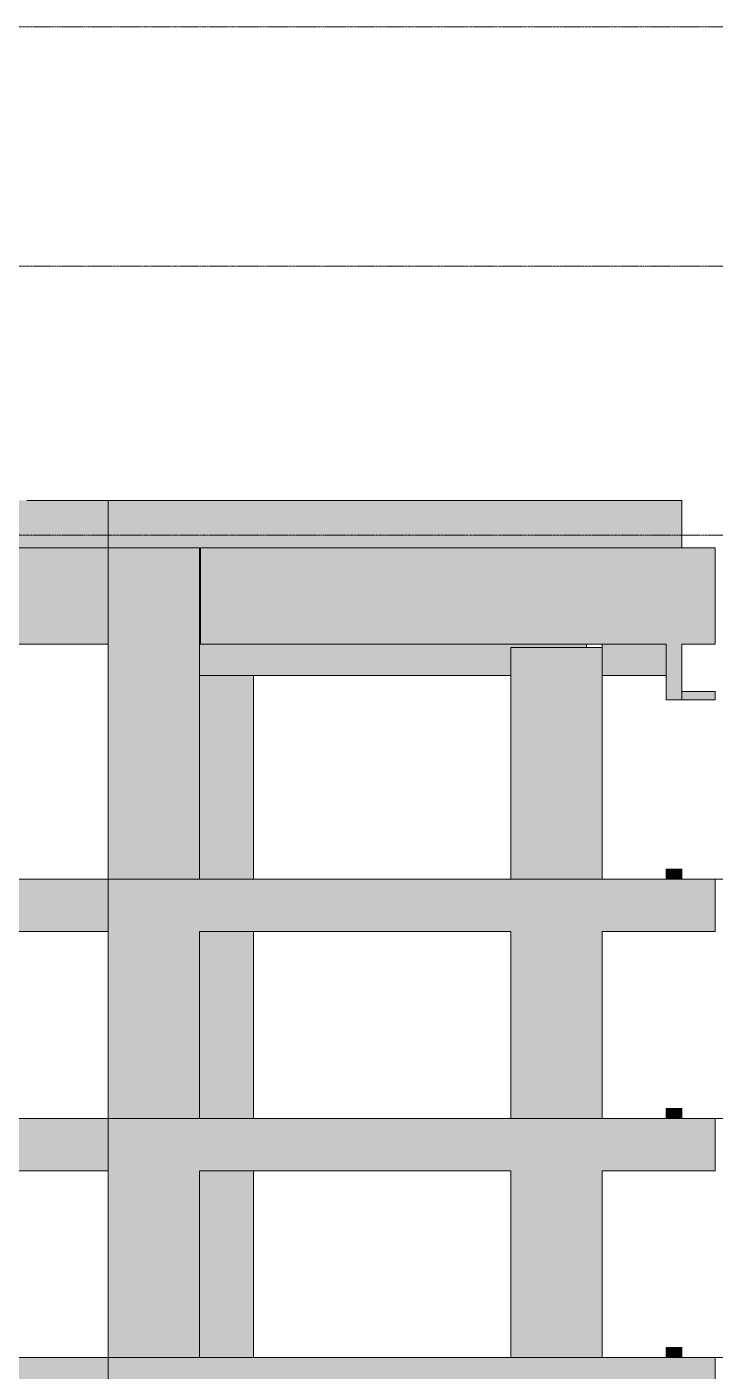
# Model space of a CAD drawing. Header units: centimetres. Extents: x -2136 to 34701, y -1430 to 84208.
# Drawn here: x 5279 to 6108, y 75527 to 77145 of the extents above; entities that cross this region are included whole.
import ezdxf

# ---------------------------------------------------------------- set-up
doc = ezdxf.new("R2010")
doc.units = ezdxf.units.CM
doc.linetypes.add('Centro', pattern=[3.175, 0.635, -0.47625, 1.5875, -0.47625])
for name, color, linetype, lineweight in [('A-FLOR', 7, 'Continuous', 18), ('A-FLOR-LEVL', 7, 'Continuous', 9), ('A-WALL', 7, 'Continuous', 25), ('S-BEAM', 7, 'Continuous', 18), ('S-COLS', 7, 'Continuous', 18)]:
    doc.layers.add(name, color=color, linetype=linetype, lineweight=lineweight)

msp = doc.modelspace()

# ---------------------------------------------------------------- hatches: boundary and pattern name
at = {"layer": 'A-FLOR', "true_color": 0xff8040}
msp.add_hatch(color=11, dxfattribs=at).paths.add_polyline_path([(6107.97, 76335), (6107.97, 76345), (6067.97, 76345), (6067.97, 76335)], flags=0)
at = {"layer": 'A-WALL', "true_color": 0xc0c0c0}
msp.add_hatch(color=9, dxfattribs=at).paths.add_polyline_path([(5315.68, 76518), (5376.97, 76518), (5376.97, 76575), (5279.23, 76575), (5279.23, 76518), (5311.56, 76518)], flags=0)
at = {"layer": 'S-BEAM', "true_color": 0xff8040}
h = msp.add_hatch(color=11, dxfattribs=at)
h.paths.add_polyline_path([(5279.23, 76518), (5279.23, 76575), (5222.97, 76575), (5222.97, 76518), (5263.87, 76518)], flags=0)
h.paths.add_polyline_path([(5269.72, 76527), (5253.72, 76527), (5253.72, 76543), (5269.72, 76543), (5269.72, 76533)], flags=0)
at = {"layer": 'S-BEAM', "true_color": 0xc0c0c0}
for points in [[(5486.97, 76402), (5488.24, 76402), (5488.24, 76518), (6048.97, 76518), (6048.97, 76575), (5376.97, 76575), (5376.97, 76518), (5486.97, 76518), (5486.97, 76404.62)], [(5660.4, 76364), (5861.97, 76364), (5861.97, 76398), (5952.97, 76398), (5952.97, 76402), (5628.47, 76402), (5628.47, 76364)], [(6048.97, 76364), (6048.97, 76402), (5971.97, 76402), (5971.97, 76364), (6042.74, 76364)], [(6067.97, 76335), (6067.97, 76402), (6048.97, 76402), (6048.97, 76335)], [(6067.97, 76119), (6067.97, 76131), (6048.97, 76131), (6048.97, 76119), (6059.52, 76119)], [(5284, 76056), (5376.97, 76056), (5376.97, 76119), (5222.97, 76119), (5222.97, 76056)], [(5486.97, 76056), (5861.97, 76056), (5861.97, 76119), (5486.97, 76119)], [(5971.97, 76056), (6107.97, 76056), (6107.97, 76119), (5971.97, 76119)], [(5222.97, 75768), (5376.97, 75768), (5376.97, 75831), (5222.97, 75831), (5222.97, 75778)], [(5660.4, 75768), (5861.97, 75768), (5861.97, 75831), (5486.97, 75831), (5486.97, 75768)], [(6002.77, 75768), (6107.97, 75768), (6107.97, 75831), (5971.97, 75831), (5971.97, 75768)], [(6067.97, 75831), (6067.97, 75843), (6048.97, 75843), (6048.97, 75831), (6059.52, 75831)], [(5222.97, 75480.01), (5376.97, 75480.01), (5376.97, 75543.01), (5222.97, 75543.01), (5222.97, 75490.01)], [(5861.97, 75480.01), (5861.97, 75543.01), (5486.97, 75543.01), (5486.97, 75480.01), (5660.4, 75480.01)], [(5971.97, 75480.01), (6107.97, 75480.01), (6107.97, 75543.01), (5971.97, 75543.01)], [(6067.97, 75543.01), (6067.97, 75555.01), (6048.97, 75555.01), (6048.97, 75543.01)]]:
    msp.add_hatch(color=9, dxfattribs=at).paths.add_polyline_path(points, flags=0)
at = {"layer": 'S-BEAM', "true_color": 0xff8040}
for points in [[(6048.97, 76518), (6067.97, 76518), (6067.97, 76575), (6048.97, 76575)], [(5284, 76402), (5376.97, 76402), (5376.97, 76518), (5222.97, 76518), (5222.97, 76402)], [(5952.97, 76402), (6107.97, 76402), (6107.97, 76518), (5488.24, 76518), (5488.24, 76402), (5660.4, 76402)], [(5486.97, 76364), (5628.47, 76364), (5628.47, 76402), (5486.97, 76402)]]:
    msp.add_hatch(color=11, dxfattribs=at).paths.add_polyline_path(points, flags=0)
at = {"layer": 'S-COLS', "true_color": 0xff8040}
for points in [[(5486.97, 76119), (5486.97, 76518), (5376.97, 76518), (5376.97, 76119)], [(5952.97, 76119), (5971.97, 76119), (5971.97, 76398), (5861.97, 76398), (5861.97, 76119)], [(5551.97, 76119), (5551.97, 76364), (5486.97, 76364), (5486.97, 76119)]]:
    msp.add_hatch(color=11, dxfattribs=at).paths.add_polyline_path(points, flags=0)
at = {"layer": 'S-COLS', "true_color": 0xc0c0c0}
for points in [[(5486.97, 75831), (5486.97, 76119), (5376.97, 76119), (5376.97, 75831)], [(5971.97, 75831), (5971.97, 76119), (5861.97, 76119), (5861.97, 75831)], [(5486.97, 75831), (5551.97, 75831), (5551.97, 76056), (5486.97, 76056), (5486.97, 75845.49)], [(5486.97, 75543.01), (5486.97, 75831), (5376.97, 75831), (5376.97, 75543.01)], [(5861.97, 75543.01), (5971.97, 75543.01), (5971.97, 75831), (5861.97, 75831), (5861.97, 75768)], [(5551.97, 75543.01), (5551.97, 75768), (5486.97, 75768), (5486.97, 75543.01)], [(5376.97, 75255.01), (5486.97, 75255.01), (5486.97, 75543.01), (5376.97, 75543.01)], [(5971.97, 75255.01), (5971.97, 75543.01), (5861.97, 75543.01), (5861.97, 75255.01)]]:
    msp.add_hatch(color=9, dxfattribs=at).paths.add_polyline_path(points, flags=0)

# ---------------------------------------------------------------- linework, layer by layer
at = {"layer": 'A-FLOR', "lineweight": 9}
for p, q in [((6067.97, 76345), (6107.97, 76345)), ((6107.97, 76335), (6067.97, 76335)), ((6107.97, 76345), (6107.97, 76335))]:
    msp.add_line(p, q, dxfattribs=at)
at = {"layer": 'A-FLOR-LEVL', "linetype": 'Centro'}
for p, q in [((3025.22, 77145), (6823.81, 77145)), ((3025.22, 76857), (6823.81, 76857)), ((3025.22, 76533), (6823.81, 76533)), ((3025.22, 76119), (6823.81, 76119)), ((3025.22, 75831), (6823.81, 75831)), ((3025.22, 75543.01), (6823.81, 75543.01))]:
    msp.add_line(p, q, dxfattribs=at)
at = {"layer": 'A-WALL', "lineweight": 9}
msp.add_line((5279.23, 76575), (5376.96, 76575), dxfattribs=at)
at = {"layer": 'S-BEAM', "lineweight": 9}
for p, q in [((5376.97, 76518), (5376.97, 76575)), ((5376.97, 76575), (6048.97, 76575)), ((6048.97, 76575), (6067.97, 76575)), ((6067.97, 76575), (6067.97, 76518)), ((5222.97, 76518), (5376.97, 76518)), ((5488.24, 76402), (5488.24, 76518)), ((5488.24, 76518), (6107.97, 76518)), ((6107.97, 76518), (6107.97, 76402)), ((5222.97, 76402), (5376.97, 76402)), ((5486.97, 76402), (5488.24, 76402)), ((5488.24, 76402), (6048.97, 76402)), ((5952.97, 76402), (5952.97, 76398)), ((5971.97, 76402), (5971.97, 76398)), ((6048.97, 76335), (6048.97, 76402)), ((6067.97, 76402), (6107.97, 76402)), ((6067.97, 76402), (6067.97, 76335)), ((5486.97, 76364), (5628.47, 76364)), ((5628.47, 76364), (5861.97, 76364)), ((5971.97, 76364), (6048.97, 76364)), ((6067.97, 76335), (6048.97, 76335)), ((6067.97, 76131), (6048.97, 76131)), ((6048.97, 76131), (6048.97, 76119)), ((6067.97, 76119), (6067.97, 76131)), ((5222.97, 76119), (5376.97, 76119)), ((5486.97, 76119), (5861.97, 76119)), ((5971.97, 76119), (6107.97, 76119)), ((6107.97, 76119), (6107.97, 76056)), ((5222.97, 76056), (5376.97, 76056)), ((5486.97, 76056), (5861.97, 76056)), ((5971.97, 76056), (6107.97, 76056)), ((5222.97, 75831), (5376.97, 75831)), ((5486.97, 75831), (5861.97, 75831)), ((5971.97, 75831), (6107.97, 75831)), ((6067.97, 75843), (6048.97, 75843)), ((6048.97, 75843), (6048.97, 75831)), ((6067.97, 75831), (6067.97, 75843)), ((6107.97, 75831), (6107.97, 75768)), ((5222.97, 75768), (5376.97, 75768)), ((5486.97, 75768), (5861.97, 75768)), ((5971.97, 75768), (6107.97, 75768)), ((5222.97, 75543.01), (5376.97, 75543.01)), ((5486.97, 75543.01), (5861.97, 75543.01)), ((5971.97, 75543.01), (6107.97, 75543.01)), ((6067.97, 75555.01), (6048.97, 75555.01)), ((6048.97, 75555.01), (6048.97, 75543.01)), ((6067.97, 75543.01), (6067.97, 75555.01)), ((6107.97, 75543.01), (6107.97, 75480.01))]:
    msp.add_line(p, q, dxfattribs=at)
at = {"layer": 'S-COLS', "lineweight": 9}
for p, q in [((5376.97, 76518), (5376.97, 76119)), ((5486.97, 76518), (5376.97, 76518)), ((5486.97, 76119), (5486.97, 76518)), ((5861.97, 76398), (5861.97, 76119)), ((5971.97, 76398), (5861.97, 76398)), ((5971.97, 76119), (5971.97, 76398)), ((5551.97, 76119), (5551.97, 76364)), ((5376.97, 76119), (5376.97, 75831)), ((5486.97, 76119), (5376.97, 76119)), ((5486.97, 76119), (5376.97, 76119)), ((5971.97, 76119), (5861.97, 76119)), ((5971.97, 76119), (5861.97, 76119)), ((5486.97, 75831), (5486.97, 76056)), ((5551.97, 75831), (5551.97, 76056)), ((5861.97, 76056), (5861.97, 75831)), ((5971.97, 75831), (5971.97, 76056)), ((5376.97, 75831), (5376.97, 75543.01)), ((5486.97, 75831), (5376.97, 75831)), ((5486.97, 75831), (5376.97, 75831)), ((5971.97, 75831), (5861.97, 75831)), ((5971.97, 75831), (5861.97, 75831)), ((5486.97, 75543.01), (5486.97, 75768)), ((5551.97, 75543.01), (5551.97, 75768)), ((5861.97, 75768), (5861.97, 75543.01)), ((5971.97, 75543.01), (5971.97, 75768)), ((5376.97, 75543.01), (5376.97, 75255.01)), ((5486.97, 75543.01), (5376.97, 75543.01)), ((5486.97, 75543.01), (5376.97, 75543.01)), ((5971.97, 75543.01), (5861.97, 75543.01)), ((5971.97, 75543.01), (5861.97, 75543.01))]:
    msp.add_line(p, q, dxfattribs=at)

doc.saveas('drawing.dxf')
